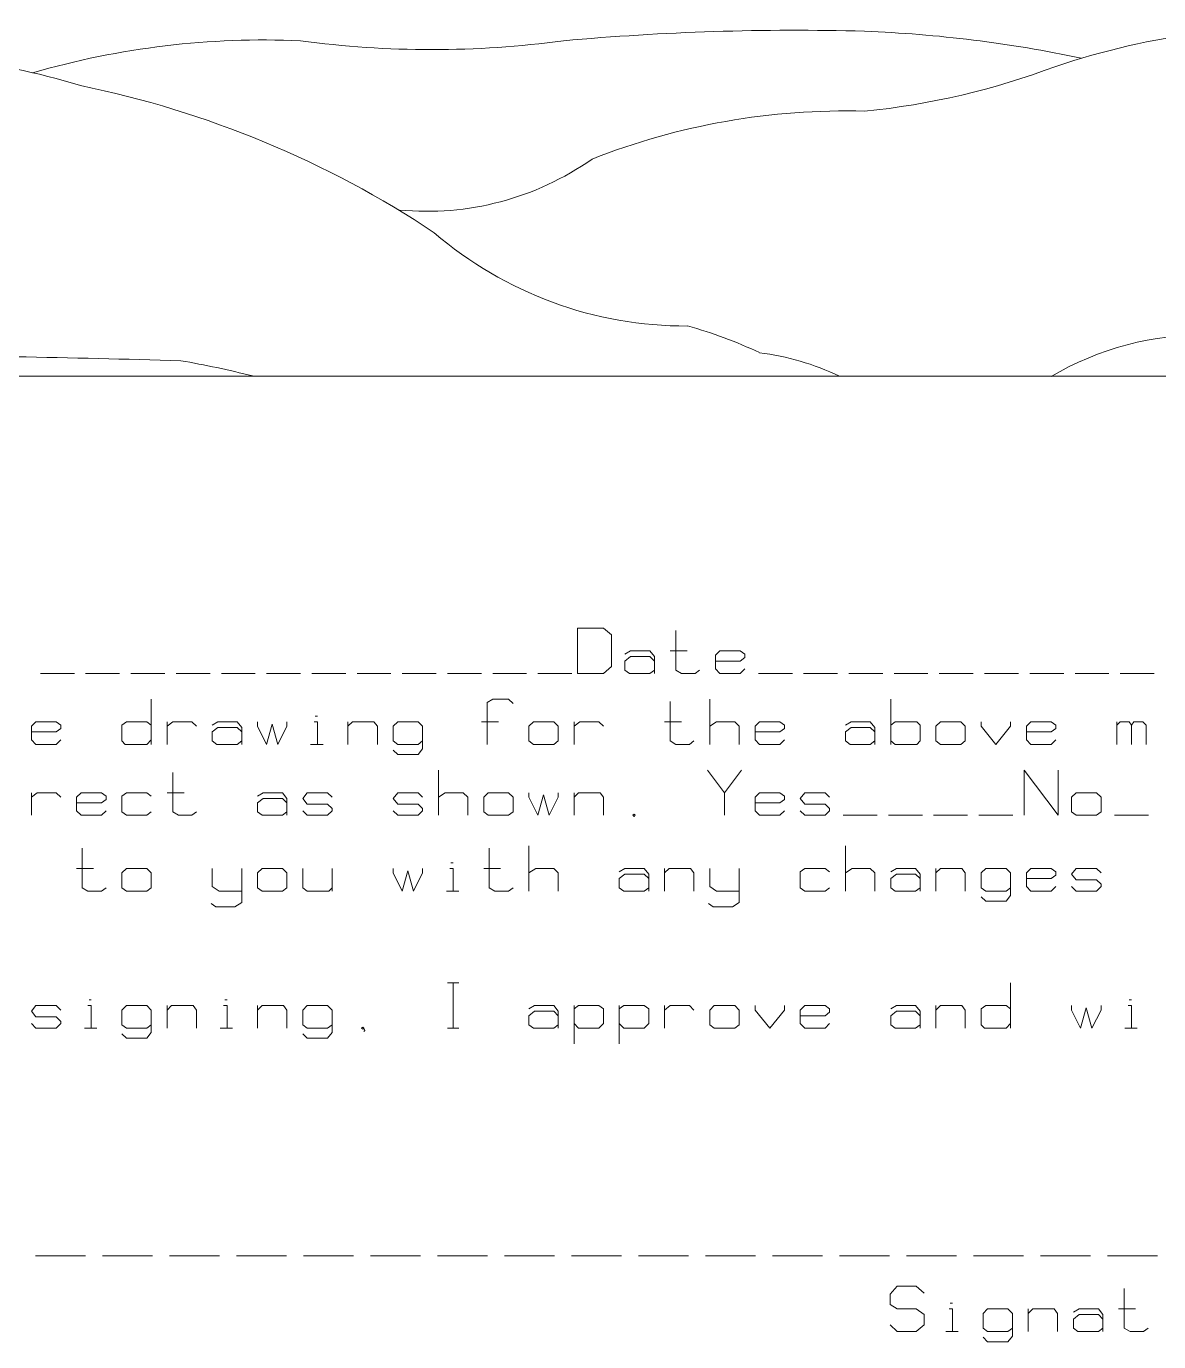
# Model space of a CAD drawing. Header units: inches. Extents: x -113 to 33, y -21 to 28.
# Drawn here: x -13.51 to 4.33, y -21.15 to -0.42 of the extents above; entities that cross this region are included whole.
import ezdxf

# ---------------------------------------------------------------- set-up
doc = ezdxf.new("R2010")
doc.units = ezdxf.units.IN
doc.header["$MEASUREMENT"] = 0
doc.layers.add('1', color=7, linetype='Continuous')

msp = doc.modelspace()

# ---------------------------------------------------------------- linework, layer by layer
at = {"color": 7, "linetype": 'Continuous', "lineweight": 5}
for p, q in [((-4.826, -10.619), (-4.826, -9.906)), ((-4.826, -9.906), (-4.416, -9.906)), ((-4.416, -9.906), (-4.291, -10.013)), ((-3.276, -9.941), (-3.276, -10.565)), ((-4.291, -10.013), (-4.291, -10.512)), ((-4.078, -10.316), (-3.989, -10.262)), ((-3.989, -10.351), (-4.078, -10.423)), ((-3.989, -10.262), (-3.686, -10.262)), ((-3.686, -10.351), (-3.989, -10.351)), ((-3.686, -10.262), (-3.614, -10.351)), ((-3.614, -10.423), (-3.686, -10.351)), ((-3.614, -10.351), (-3.614, -10.619)), ((-3.365, -10.262), (-3.098, -10.262)), ((-2.581, -10.262), (-2.652, -10.333)), ((-2.652, -10.333), (-2.652, -10.547)), ((-2.26, -10.262), (-2.581, -10.262)), ((-2.189, -10.316), (-2.26, -10.262)), ((-2.189, -10.369), (-2.189, -10.316)), ((-4.291, -10.512), (-4.416, -10.619)), ((-4.078, -10.423), (-4.078, -10.565)), ((-4.078, -10.565), (-4.006, -10.619)), ((-3.686, -10.619), (-3.614, -10.565)), ((-3.276, -10.565), (-3.187, -10.619)), ((-2.973, -10.619), (-2.902, -10.565)), ((-2.26, -10.423), (-2.652, -10.423)), ((-2.652, -10.547), (-2.581, -10.619)), ((-2.189, -10.369), (-2.26, -10.423)), ((-2.26, -10.619), (-2.189, -10.547)), ((-13.291, -10.619), (-12.756, -10.619)), ((-12.578, -10.619), (-12.043, -10.619)), ((-11.865, -10.619), (-11.33, -10.619)), ((-11.152, -10.619), (-10.618, -10.619)), ((-10.439, -10.619), (-9.905, -10.619)), ((-9.727, -10.619), (-9.192, -10.619)), ((-9.014, -10.619), (-8.479, -10.619)), ((-8.301, -10.619), (-7.766, -10.619)), ((-7.588, -10.619), (-7.054, -10.619)), ((-6.875, -10.619), (-6.341, -10.619)), ((-6.163, -10.619), (-5.628, -10.619)), ((-5.45, -10.619), (-4.915, -10.619)), ((-4.416, -10.619), (-4.826, -10.619)), ((-4.006, -10.619), (-3.686, -10.619)), ((-3.187, -10.619), (-2.973, -10.619)), ((-2.581, -10.619), (-2.26, -10.619)), ((-1.975, -10.619), (-1.44, -10.619)), ((-1.262, -10.619), (-0.727, -10.619)), ((-0.549, -10.619), (-0.015, -10.619)), ((0.164, -10.619), (0.698, -10.619)), ((0.876, -10.619), (1.411, -10.619)), ((1.589, -10.619), (2.124, -10.619)), ((2.302, -10.619), (2.837, -10.619)), ((3.015, -10.619), (3.549, -10.619)), ((3.728, -10.619), (4.262, -10.619)), ((-11.544, -11.024), (-11.544, -11.737)), ((-6.163, -11.024), (-6.252, -11.077)), ((-6.252, -11.077), (-6.252, -11.737)), ((-5.913, -11.024), (-6.163, -11.024)), ((-5.842, -11.095), (-5.913, -11.024)), ((-3.365, -11.06), (-3.365, -11.683)), ((-2.741, -11.737), (-2.741, -11.024)), ((0.11, -11.024), (0.11, -11.737)), ((-13.362, -11.38), (-13.433, -11.452)), ((-13.041, -11.38), (-13.362, -11.38)), ((-12.97, -11.434), (-13.041, -11.38)), ((-12.008, -11.434), (-11.936, -11.38)), ((-11.936, -11.38), (-11.616, -11.38)), ((-11.616, -11.38), (-11.544, -11.434)), ((-11.295, -11.737), (-11.295, -11.38)), ((-11.295, -11.452), (-11.206, -11.38)), ((-11.206, -11.38), (-10.903, -11.38)), ((-10.903, -11.38), (-10.831, -11.452)), ((-10.582, -11.434), (-10.493, -11.38)), ((-10.493, -11.38), (-10.19, -11.38)), ((-10.19, -11.38), (-10.119, -11.47)), ((-9.869, -11.38), (-9.869, -11.452)), ((-9.406, -11.452), (-9.406, -11.38)), ((-8.978, -11.38), (-8.925, -11.38)), ((-8.96, -11.291), (-8.925, -11.291)), ((-8.925, -11.38), (-8.925, -11.737)), ((-8.444, -11.38), (-8.444, -11.737)), ((-8.444, -11.452), (-8.372, -11.38)), ((-8.372, -11.38), (-8.034, -11.38)), ((-8.034, -11.38), (-7.98, -11.452)), ((-7.659, -11.38), (-7.731, -11.452)), ((-7.339, -11.38), (-7.659, -11.38)), ((-7.267, -11.452), (-7.339, -11.38)), ((-6.341, -11.38), (-6.073, -11.38)), ((-5.521, -11.38), (-5.592, -11.452)), ((-5.2, -11.38), (-5.521, -11.38)), ((-5.129, -11.452), (-5.2, -11.38)), ((-4.88, -11.737), (-4.88, -11.38)), ((-4.88, -11.452), (-4.79, -11.38)), ((-4.79, -11.38), (-4.488, -11.38)), ((-4.488, -11.38), (-4.416, -11.452)), ((-3.454, -11.38), (-3.187, -11.38)), ((-2.741, -11.452), (-2.634, -11.38)), ((-2.634, -11.38), (-2.349, -11.38)), ((-2.349, -11.38), (-2.278, -11.452)), ((-1.957, -11.38), (-2.028, -11.452)), ((-1.636, -11.38), (-1.957, -11.38)), ((-1.565, -11.434), (-1.636, -11.38)), ((-0.603, -11.434), (-0.514, -11.38)), ((-0.514, -11.38), (-0.211, -11.38)), ((-0.211, -11.38), (-0.139, -11.47)), ((0.181, -11.38), (0.11, -11.434)), ((0.52, -11.38), (0.181, -11.38)), ((0.573, -11.434), (0.52, -11.38)), ((0.894, -11.38), (0.823, -11.452)), ((1.215, -11.38), (0.894, -11.38)), ((1.286, -11.452), (1.215, -11.38)), ((1.536, -11.38), (1.536, -11.452)), ((1.999, -11.452), (1.999, -11.38)), ((2.32, -11.38), (2.248, -11.452)), ((2.64, -11.38), (2.32, -11.38)), ((2.712, -11.434), (2.64, -11.38)), ((3.674, -11.38), (3.674, -11.737)), ((3.674, -11.434), (3.728, -11.38)), ((3.728, -11.38), (3.87, -11.38)), ((3.87, -11.38), (3.906, -11.434)), ((3.906, -11.434), (3.941, -11.38)), ((3.941, -11.38), (4.084, -11.38)), ((4.084, -11.38), (4.137, -11.434)), ((-13.433, -11.452), (-13.433, -11.666)), ((-13.041, -11.541), (-13.433, -11.541)), ((-12.97, -11.487), (-13.041, -11.541)), ((-12.97, -11.487), (-12.97, -11.434)), ((-12.008, -11.452), (-12.008, -11.434)), ((-12.008, -11.683), (-12.008, -11.452)), ((-10.493, -11.47), (-10.582, -11.541)), ((-10.582, -11.541), (-10.582, -11.683)), ((-10.19, -11.47), (-10.493, -11.47)), ((-10.119, -11.541), (-10.19, -11.47)), ((-10.119, -11.47), (-10.119, -11.737)), ((-9.869, -11.452), (-9.727, -11.737)), ((-9.727, -11.737), (-9.637, -11.416)), ((-9.637, -11.416), (-9.548, -11.737)), ((-9.548, -11.737), (-9.406, -11.452)), ((-7.98, -11.452), (-7.98, -11.737)), ((-7.731, -11.452), (-7.731, -11.683)), ((-7.267, -11.452), (-7.267, -11.755)), ((-5.592, -11.452), (-5.592, -11.683)), ((-5.129, -11.683), (-5.129, -11.452)), ((-2.278, -11.452), (-2.278, -11.737)), ((-2.028, -11.452), (-2.028, -11.666)), ((-1.636, -11.541), (-2.028, -11.541)), ((-1.565, -11.487), (-1.636, -11.541)), ((-1.565, -11.487), (-1.565, -11.434)), ((-0.514, -11.47), (-0.603, -11.541)), ((-0.603, -11.541), (-0.603, -11.683)), ((-0.211, -11.47), (-0.514, -11.47)), ((-0.139, -11.541), (-0.211, -11.47)), ((-0.139, -11.47), (-0.139, -11.737)), ((0.573, -11.683), (0.573, -11.434)), ((0.823, -11.452), (0.823, -11.683)), ((1.286, -11.683), (1.286, -11.452)), ((1.536, -11.452), (1.767, -11.737)), ((1.767, -11.737), (1.999, -11.452)), ((2.248, -11.452), (2.248, -11.666)), ((2.64, -11.541), (2.248, -11.541)), ((2.712, -11.487), (2.64, -11.541)), ((2.712, -11.487), (2.712, -11.434)), ((3.906, -11.434), (3.906, -11.737)), ((4.137, -11.434), (4.137, -11.737)), ((-13.433, -11.666), (-13.362, -11.737)), ((-13.362, -11.737), (-13.041, -11.737)), ((-13.041, -11.737), (-12.97, -11.666)), ((-11.954, -11.737), (-12.008, -11.683)), ((-11.616, -11.737), (-11.954, -11.737)), ((-11.544, -11.666), (-11.616, -11.737)), ((-10.582, -11.683), (-10.511, -11.737)), ((-10.511, -11.737), (-10.19, -11.737)), ((-10.19, -11.737), (-10.119, -11.683)), ((-9.032, -11.737), (-8.836, -11.737)), ((-7.731, -11.683), (-7.659, -11.737)), ((-7.659, -11.737), (-7.339, -11.737)), ((-7.339, -11.737), (-7.267, -11.683)), ((-7.267, -11.808), (-7.339, -11.897)), ((-7.267, -11.755), (-7.267, -11.808)), ((-5.592, -11.683), (-5.521, -11.737)), ((-5.521, -11.737), (-5.2, -11.737)), ((-5.2, -11.737), (-5.129, -11.683)), ((-3.365, -11.683), (-3.276, -11.737)), ((-3.276, -11.737), (-3.062, -11.737)), ((-3.062, -11.737), (-2.991, -11.683)), ((-2.028, -11.666), (-1.957, -11.737)), ((-1.957, -11.737), (-1.636, -11.737)), ((-1.636, -11.737), (-1.565, -11.666)), ((-0.603, -11.683), (-0.531, -11.737)), ((-0.531, -11.737), (-0.211, -11.737)), ((-0.211, -11.737), (-0.139, -11.683)), ((0.11, -11.683), (0.181, -11.737)), ((0.181, -11.737), (0.52, -11.737)), ((0.52, -11.737), (0.573, -11.683)), ((0.823, -11.683), (0.894, -11.737)), ((0.894, -11.737), (1.215, -11.737)), ((1.215, -11.737), (1.286, -11.683)), ((2.248, -11.666), (2.32, -11.737)), ((2.32, -11.737), (2.64, -11.737)), ((2.64, -11.737), (2.712, -11.666)), ((-7.659, -11.897), (-7.731, -11.826)), ((-7.339, -11.897), (-7.659, -11.897)), ((-11.206, -12.178), (-11.206, -12.802)), ((-7.018, -12.855), (-7.018, -12.142)), ((-2.777, -12.142), (-2.509, -12.499)), ((-2.509, -12.499), (-2.242, -12.142)), ((2.213, -12.855), (2.213, -12.142)), ((2.213, -12.142), (2.747, -12.855)), ((2.747, -12.855), (2.747, -12.142)), ((-13.433, -12.855), (-13.433, -12.499)), ((-13.433, -12.57), (-13.344, -12.499)), ((-13.344, -12.499), (-13.041, -12.499)), ((-13.041, -12.499), (-12.97, -12.57)), ((-12.649, -12.499), (-12.72, -12.57)), ((-12.72, -12.57), (-12.72, -12.784)), ((-12.328, -12.499), (-12.649, -12.499)), ((-12.257, -12.552), (-12.328, -12.499)), ((-12.257, -12.606), (-12.328, -12.659)), ((-12.257, -12.606), (-12.257, -12.552)), ((-11.936, -12.499), (-12.008, -12.552)), ((-12.008, -12.552), (-12.008, -12.802)), ((-11.616, -12.499), (-11.936, -12.499)), ((-11.544, -12.552), (-11.616, -12.499)), ((-11.295, -12.499), (-11.027, -12.499)), ((-9.869, -12.552), (-9.78, -12.499)), ((-9.78, -12.588), (-9.869, -12.659)), ((-9.78, -12.499), (-9.477, -12.499)), ((-9.477, -12.588), (-9.78, -12.588)), ((-9.477, -12.499), (-9.406, -12.588)), ((-9.406, -12.659), (-9.477, -12.588)), ((-9.406, -12.588), (-9.406, -12.855)), ((-9.085, -12.499), (-9.156, -12.588)), ((-9.156, -12.588), (-9.085, -12.677)), ((-8.764, -12.499), (-9.085, -12.499)), ((-8.693, -12.57), (-8.764, -12.499)), ((-7.659, -12.499), (-7.731, -12.588)), ((-7.731, -12.588), (-7.659, -12.677)), ((-7.339, -12.499), (-7.659, -12.499)), ((-7.267, -12.57), (-7.339, -12.499)), ((-7.018, -12.57), (-6.911, -12.499)), ((-6.911, -12.499), (-6.626, -12.499)), ((-6.626, -12.499), (-6.555, -12.57)), ((-6.555, -12.57), (-6.555, -12.855)), ((-6.234, -12.499), (-6.305, -12.57)), ((-6.305, -12.57), (-6.305, -12.802)), ((-5.913, -12.499), (-6.234, -12.499)), ((-5.842, -12.57), (-5.913, -12.499)), ((-5.842, -12.802), (-5.842, -12.57)), ((-5.592, -12.499), (-5.592, -12.57)), ((-5.592, -12.57), (-5.45, -12.855)), ((-5.45, -12.855), (-5.361, -12.534)), ((-5.361, -12.534), (-5.272, -12.855)), ((-5.272, -12.855), (-5.129, -12.57)), ((-5.129, -12.57), (-5.129, -12.499)), ((-4.88, -12.499), (-4.88, -12.855)), ((-4.88, -12.57), (-4.808, -12.499)), ((-4.808, -12.499), (-4.47, -12.499)), ((-4.47, -12.499), (-4.416, -12.57)), ((-4.416, -12.57), (-4.416, -12.855)), ((-2.509, -12.499), (-2.509, -12.855)), ((-1.957, -12.499), (-2.028, -12.57)), ((-2.028, -12.57), (-2.028, -12.784)), ((-1.636, -12.499), (-1.957, -12.499)), ((-1.565, -12.552), (-1.636, -12.499)), ((-1.565, -12.606), (-1.636, -12.659)), ((-1.565, -12.606), (-1.565, -12.552)), ((-1.244, -12.499), (-1.316, -12.588)), ((-1.316, -12.588), (-1.244, -12.677)), ((-0.924, -12.499), (-1.244, -12.499)), ((-0.852, -12.57), (-0.924, -12.499)), ((3.033, -12.499), (2.961, -12.57)), ((2.961, -12.57), (2.961, -12.802)), ((3.353, -12.499), (3.033, -12.499)), ((3.425, -12.57), (3.353, -12.499)), ((3.425, -12.802), (3.425, -12.57)), ((-12.328, -12.659), (-12.72, -12.659)), ((-12.72, -12.784), (-12.649, -12.855)), ((-12.328, -12.855), (-12.257, -12.784)), ((-12.008, -12.802), (-11.936, -12.855)), ((-11.616, -12.855), (-11.544, -12.802)), ((-11.206, -12.802), (-11.117, -12.855)), ((-10.903, -12.855), (-10.831, -12.802)), ((-9.869, -12.659), (-9.869, -12.802)), ((-9.869, -12.802), (-9.798, -12.855)), ((-9.477, -12.855), (-9.406, -12.802)), ((-9.085, -12.855), (-9.156, -12.784)), ((-9.085, -12.677), (-8.782, -12.677)), ((-8.782, -12.677), (-8.764, -12.677)), ((-8.764, -12.677), (-8.693, -12.748)), ((-8.693, -12.784), (-8.764, -12.855)), ((-8.693, -12.748), (-8.693, -12.784)), ((-7.659, -12.855), (-7.731, -12.784)), ((-7.659, -12.677), (-7.357, -12.677)), ((-7.357, -12.677), (-7.339, -12.677)), ((-7.339, -12.677), (-7.267, -12.748)), ((-7.267, -12.784), (-7.339, -12.855)), ((-7.267, -12.748), (-7.267, -12.784)), ((-6.305, -12.802), (-6.234, -12.855)), ((-5.913, -12.855), (-5.842, -12.802)), ((-3.935, -12.837), (-3.953, -12.855)), ((-3.917, -12.855), (-3.935, -12.837)), ((-1.636, -12.659), (-2.028, -12.659)), ((-2.028, -12.784), (-1.957, -12.855)), ((-1.636, -12.855), (-1.565, -12.784)), ((-1.244, -12.855), (-1.316, -12.784)), ((-1.244, -12.677), (-0.941, -12.677)), ((-0.941, -12.677), (-0.924, -12.677)), ((-0.924, -12.677), (-0.852, -12.748)), ((-0.852, -12.784), (-0.924, -12.855)), ((-0.852, -12.748), (-0.852, -12.784)), ((2.961, -12.802), (3.033, -12.855)), ((3.353, -12.855), (3.425, -12.802)), ((-12.649, -12.855), (-12.328, -12.855)), ((-11.936, -12.855), (-11.616, -12.855)), ((-11.117, -12.855), (-10.903, -12.855)), ((-9.798, -12.855), (-9.477, -12.855)), ((-8.764, -12.855), (-9.085, -12.855)), ((-7.339, -12.855), (-7.659, -12.855)), ((-6.234, -12.855), (-5.913, -12.855)), ((-3.953, -12.855), (-3.935, -12.873)), ((-3.935, -12.873), (-3.917, -12.855)), ((-1.957, -12.855), (-1.636, -12.855)), ((-0.924, -12.855), (-1.244, -12.855)), ((-0.638, -12.855), (-0.104, -12.855)), ((0.074, -12.855), (0.609, -12.855)), ((0.787, -12.855), (1.322, -12.855)), ((1.5, -12.855), (2.035, -12.855)), ((3.033, -12.855), (3.353, -12.855)), ((3.638, -12.855), (4.173, -12.855)), ((-12.631, -13.372), (-12.631, -13.996)), ((-6.216, -13.372), (-6.216, -13.996)), ((-5.592, -14.049), (-5.592, -13.336)), ((-0.603, -14.049), (-0.603, -13.336)), ((-6.822, -13.604), (-6.786, -13.604)), ((-12.72, -13.693), (-12.453, -13.693)), ((-11.936, -13.693), (-12.008, -13.764)), ((-12.008, -13.764), (-12.008, -13.996)), ((-11.616, -13.693), (-11.936, -13.693)), ((-11.544, -13.764), (-11.616, -13.693)), ((-11.544, -13.996), (-11.544, -13.764)), ((-10.582, -13.693), (-10.582, -13.978)), ((-10.119, -13.693), (-10.119, -14.049)), ((-9.798, -13.693), (-9.869, -13.764)), ((-9.869, -13.764), (-9.869, -13.996)), ((-9.477, -13.693), (-9.798, -13.693)), ((-9.406, -13.764), (-9.477, -13.693)), ((-9.406, -13.996), (-9.406, -13.764)), ((-9.156, -13.693), (-9.156, -13.996)), ((-8.693, -13.996), (-8.693, -13.693)), ((-7.731, -13.693), (-7.731, -13.764)), ((-7.731, -13.764), (-7.588, -14.049)), ((-7.588, -14.049), (-7.499, -13.728)), ((-7.499, -13.728), (-7.41, -14.049)), ((-7.41, -14.049), (-7.267, -13.764)), ((-7.267, -13.764), (-7.267, -13.693)), ((-6.84, -13.693), (-6.786, -13.693)), ((-6.786, -13.693), (-6.786, -14.049)), ((-6.305, -13.693), (-6.038, -13.693)), ((-5.592, -13.764), (-5.485, -13.693)), ((-5.485, -13.693), (-5.2, -13.693)), ((-5.2, -13.693), (-5.129, -13.764)), ((-5.129, -13.764), (-5.129, -14.049)), ((-4.167, -13.746), (-4.078, -13.693)), ((-4.078, -13.782), (-4.167, -13.853)), ((-4.167, -13.853), (-4.167, -13.996)), ((-4.078, -13.693), (-3.775, -13.693)), ((-3.775, -13.782), (-4.078, -13.782)), ((-3.775, -13.693), (-3.703, -13.782)), ((-3.703, -13.853), (-3.775, -13.782)), ((-3.703, -13.782), (-3.703, -14.049)), ((-3.454, -13.693), (-3.454, -14.049)), ((-3.454, -13.764), (-3.383, -13.693)), ((-3.383, -13.693), (-3.044, -13.693)), ((-3.044, -13.693), (-2.991, -13.764)), ((-2.991, -13.764), (-2.991, -14.049)), ((-2.741, -13.693), (-2.741, -13.978)), ((-2.278, -13.693), (-2.278, -14.049)), ((-1.244, -13.693), (-1.316, -13.746)), ((-1.316, -13.746), (-1.316, -13.996)), ((-0.924, -13.693), (-1.244, -13.693)), ((-0.852, -13.746), (-0.924, -13.693)), ((-0.603, -13.764), (-0.496, -13.693)), ((-0.496, -13.693), (-0.211, -13.693)), ((-0.211, -13.693), (-0.139, -13.764)), ((-0.139, -13.764), (-0.139, -14.049)), ((0.11, -13.746), (0.199, -13.693)), ((0.199, -13.782), (0.11, -13.853)), ((0.11, -13.853), (0.11, -13.996)), ((0.199, -13.693), (0.502, -13.693)), ((0.502, -13.782), (0.199, -13.782)), ((0.502, -13.693), (0.573, -13.782)), ((0.573, -13.853), (0.502, -13.782)), ((0.573, -13.782), (0.573, -14.049)), ((0.823, -13.693), (0.823, -14.049)), ((0.823, -13.764), (0.894, -13.693)), ((0.894, -13.693), (1.233, -13.693)), ((1.233, -13.693), (1.286, -13.764)), ((1.286, -13.764), (1.286, -14.049)), ((1.607, -13.693), (1.536, -13.764)), ((1.536, -13.764), (1.536, -13.996)), ((1.928, -13.693), (1.607, -13.693)), ((1.999, -13.764), (1.928, -13.693)), ((1.999, -13.764), (1.999, -14.067)), ((2.32, -13.693), (2.248, -13.764)), ((2.248, -13.764), (2.248, -13.978)), ((2.64, -13.853), (2.248, -13.853)), ((2.64, -13.693), (2.32, -13.693)), ((2.712, -13.746), (2.64, -13.693)), ((2.712, -13.8), (2.64, -13.853)), ((2.712, -13.8), (2.712, -13.746)), ((3.033, -13.693), (2.961, -13.782)), ((2.961, -13.782), (3.033, -13.871)), ((3.353, -13.693), (3.033, -13.693)), ((3.033, -13.871), (3.335, -13.871)), ((3.335, -13.871), (3.353, -13.871)), ((3.425, -13.764), (3.353, -13.693)), ((3.353, -13.871), (3.425, -13.942)), ((-12.631, -13.996), (-12.542, -14.049)), ((-12.542, -14.049), (-12.328, -14.049)), ((-12.328, -14.049), (-12.257, -13.996)), ((-12.008, -13.996), (-11.936, -14.049)), ((-11.936, -14.049), (-11.616, -14.049)), ((-11.616, -14.049), (-11.544, -13.996)), ((-10.582, -13.978), (-10.475, -14.049)), ((-10.475, -14.049), (-10.119, -14.049)), ((-10.119, -14.049), (-10.119, -14.156)), ((-9.869, -13.996), (-9.798, -14.049)), ((-9.798, -14.049), (-9.477, -14.049)), ((-9.477, -14.049), (-9.406, -13.996)), ((-9.156, -13.996), (-9.085, -14.049)), ((-9.085, -14.049), (-8.746, -14.049)), ((-8.746, -14.049), (-8.693, -13.996)), ((-8.693, -13.996), (-8.693, -14.049)), ((-6.893, -14.049), (-6.697, -14.049)), ((-6.216, -13.996), (-6.127, -14.049)), ((-6.127, -14.049), (-5.913, -14.049)), ((-5.913, -14.049), (-5.842, -13.996)), ((-4.167, -13.996), (-4.095, -14.049)), ((-4.095, -14.049), (-3.775, -14.049)), ((-3.775, -14.049), (-3.703, -13.996)), ((-2.741, -13.978), (-2.634, -14.049)), ((-2.634, -14.049), (-2.278, -14.049)), ((-2.278, -14.049), (-2.278, -14.156)), ((-1.316, -13.996), (-1.244, -14.049)), ((-1.244, -14.049), (-0.924, -14.049)), ((-0.924, -14.049), (-0.852, -13.996)), ((0.11, -13.996), (0.181, -14.049)), ((0.181, -14.049), (0.502, -14.049)), ((0.502, -14.049), (0.573, -13.996)), ((1.536, -13.996), (1.607, -14.049)), ((1.607, -14.049), (1.928, -14.049)), ((1.928, -14.049), (1.999, -13.996)), ((1.999, -14.067), (1.999, -14.12)), ((2.248, -13.978), (2.32, -14.049)), ((2.32, -14.049), (2.64, -14.049)), ((2.64, -14.049), (2.712, -13.978)), ((3.033, -14.049), (2.961, -13.978)), ((3.353, -14.049), (3.033, -14.049)), ((3.425, -13.978), (3.353, -14.049)), ((3.425, -13.942), (3.425, -13.978)), ((-10.528, -14.299), (-10.6, -14.245)), ((-10.226, -14.299), (-10.528, -14.299)), ((-10.119, -14.227), (-10.226, -14.299)), ((-10.119, -14.156), (-10.119, -14.227)), ((-2.688, -14.299), (-2.759, -14.245)), ((-2.385, -14.299), (-2.688, -14.299)), ((-2.278, -14.227), (-2.385, -14.299)), ((-2.278, -14.156), (-2.278, -14.227)), ((1.607, -14.209), (1.536, -14.138)), ((1.928, -14.209), (1.607, -14.209)), ((1.999, -14.12), (1.928, -14.209)), ((-6.875, -15.497), (-6.697, -15.497)), ((-6.786, -16.21), (-6.786, -15.497)), ((1.999, -15.497), (1.999, -16.21)), ((-13.362, -15.853), (-13.433, -15.943)), ((-13.433, -15.943), (-13.362, -16.032)), ((-13.041, -15.853), (-13.362, -15.853)), ((-12.97, -15.925), (-13.041, -15.853)), ((-12.542, -15.853), (-12.489, -15.853)), ((-12.524, -15.764), (-12.489, -15.764)), ((-12.489, -15.853), (-12.489, -16.21)), ((-11.936, -15.853), (-12.008, -15.925)), ((-12.008, -15.925), (-12.008, -16.156)), ((-11.616, -15.853), (-11.936, -15.853)), ((-11.544, -15.925), (-11.616, -15.853)), ((-11.544, -15.925), (-11.544, -16.228)), ((-11.295, -15.853), (-11.295, -16.21)), ((-11.295, -15.925), (-11.223, -15.853)), ((-11.223, -15.853), (-10.885, -15.853)), ((-10.885, -15.853), (-10.831, -15.925)), ((-10.831, -15.925), (-10.831, -16.21)), ((-10.404, -15.853), (-10.35, -15.853)), ((-10.386, -15.764), (-10.35, -15.764)), ((-10.35, -15.853), (-10.35, -16.21)), ((-9.869, -15.853), (-9.869, -16.21)), ((-9.869, -15.925), (-9.798, -15.853)), ((-9.798, -15.853), (-9.459, -15.853)), ((-9.459, -15.853), (-9.406, -15.925)), ((-9.406, -15.925), (-9.406, -16.21)), ((-9.085, -15.853), (-9.156, -15.925)), ((-9.156, -15.925), (-9.156, -16.156)), ((-8.764, -15.853), (-9.085, -15.853)), ((-8.693, -15.925), (-8.764, -15.853)), ((-8.693, -15.925), (-8.693, -16.228)), ((-5.592, -15.907), (-5.503, -15.853)), ((-5.503, -15.943), (-5.592, -16.014)), ((-5.503, -15.853), (-5.2, -15.853)), ((-5.2, -15.943), (-5.503, -15.943)), ((-5.2, -15.853), (-5.129, -15.943)), ((-5.129, -16.014), (-5.2, -15.943)), ((-5.129, -15.943), (-5.129, -16.21)), ((-4.88, -15.907), (-4.808, -15.853)), ((-4.88, -16.459), (-4.88, -15.853)), ((-4.808, -15.853), (-4.488, -15.853)), ((-4.488, -15.853), (-4.416, -15.907)), ((-4.416, -15.907), (-4.416, -16.139)), ((-4.167, -15.907), (-4.095, -15.853)), ((-4.167, -16.459), (-4.167, -15.853)), ((-4.095, -15.853), (-3.775, -15.853)), ((-3.775, -15.853), (-3.703, -15.907)), ((-3.703, -15.907), (-3.703, -16.139)), ((-3.454, -16.21), (-3.454, -15.853)), ((-3.454, -15.925), (-3.365, -15.853)), ((-3.365, -15.853), (-3.062, -15.853)), ((-3.062, -15.853), (-2.991, -15.925)), ((-2.67, -15.853), (-2.741, -15.925)), ((-2.741, -15.925), (-2.741, -16.156)), ((-2.349, -15.853), (-2.67, -15.853)), ((-2.278, -15.925), (-2.349, -15.853)), ((-2.278, -16.156), (-2.278, -15.925)), ((-2.028, -15.853), (-2.028, -15.925)), ((-2.028, -15.925), (-1.797, -16.21)), ((-1.797, -16.21), (-1.565, -15.925)), ((-1.565, -15.925), (-1.565, -15.853)), ((-1.244, -15.853), (-1.316, -15.925)), ((-1.316, -15.925), (-1.316, -16.139)), ((-0.924, -15.853), (-1.244, -15.853)), ((-0.852, -15.907), (-0.924, -15.853)), ((-0.852, -15.96), (-0.924, -16.014)), ((-0.852, -15.96), (-0.852, -15.907)), ((0.11, -15.907), (0.199, -15.853)), ((0.199, -15.943), (0.11, -16.014)), ((0.199, -15.853), (0.502, -15.853)), ((0.502, -15.943), (0.199, -15.943)), ((0.502, -15.853), (0.573, -15.943)), ((0.573, -16.014), (0.502, -15.943)), ((0.573, -15.943), (0.573, -16.21)), ((0.823, -15.853), (0.823, -16.21)), ((0.823, -15.925), (0.894, -15.853)), ((0.894, -15.853), (1.233, -15.853)), ((1.233, -15.853), (1.286, -15.925)), ((1.286, -15.925), (1.286, -16.21)), ((1.536, -15.907), (1.607, -15.853)), ((1.536, -15.925), (1.536, -15.907)), ((1.536, -16.156), (1.536, -15.925)), ((1.607, -15.853), (1.928, -15.853)), ((1.928, -15.853), (1.999, -15.907)), ((2.961, -15.853), (2.961, -15.925)), ((2.961, -15.925), (3.104, -16.21)), ((3.104, -16.21), (3.193, -15.889)), ((3.193, -15.889), (3.282, -16.21)), ((3.282, -16.21), (3.425, -15.925)), ((3.425, -15.925), (3.425, -15.853)), ((3.852, -15.853), (3.906, -15.853)), ((3.87, -15.764), (3.906, -15.764)), ((3.906, -15.853), (3.906, -16.21)), ((-13.362, -16.21), (-13.433, -16.139)), ((-13.362, -16.032), (-13.059, -16.032)), ((-13.059, -16.032), (-13.041, -16.032)), ((-13.041, -16.032), (-12.97, -16.103)), ((-12.97, -16.139), (-13.041, -16.21)), ((-12.97, -16.103), (-12.97, -16.139)), ((-12.008, -16.156), (-11.936, -16.21)), ((-11.616, -16.21), (-11.544, -16.156)), ((-9.156, -16.156), (-9.085, -16.21)), ((-8.764, -16.21), (-8.693, -16.156)), ((-5.592, -16.014), (-5.592, -16.156)), ((-5.592, -16.156), (-5.521, -16.21)), ((-5.2, -16.21), (-5.129, -16.156)), ((-4.808, -16.21), (-4.88, -16.139)), ((-4.416, -16.139), (-4.488, -16.21)), ((-4.095, -16.21), (-4.167, -16.139)), ((-3.703, -16.139), (-3.775, -16.21)), ((-2.741, -16.156), (-2.67, -16.21)), ((-2.349, -16.21), (-2.278, -16.156)), ((-0.924, -16.014), (-1.316, -16.014)), ((-1.316, -16.139), (-1.244, -16.21)), ((-0.924, -16.21), (-0.852, -16.139)), ((0.11, -16.014), (0.11, -16.156)), ((0.11, -16.156), (0.181, -16.21)), ((0.502, -16.21), (0.573, -16.156)), ((1.589, -16.21), (1.536, -16.156)), ((1.999, -16.139), (1.928, -16.21)), ((-13.041, -16.21), (-13.362, -16.21)), ((-12.596, -16.21), (-12.4, -16.21)), ((-11.936, -16.37), (-12.008, -16.299)), ((-11.936, -16.21), (-11.616, -16.21)), ((-11.616, -16.37), (-11.936, -16.37)), ((-11.544, -16.281), (-11.616, -16.37)), ((-11.544, -16.228), (-11.544, -16.281)), ((-10.457, -16.21), (-10.261, -16.21)), ((-9.085, -16.37), (-9.156, -16.299)), ((-9.085, -16.21), (-8.764, -16.21)), ((-8.764, -16.37), (-9.085, -16.37)), ((-8.693, -16.281), (-8.764, -16.37)), ((-8.693, -16.228), (-8.693, -16.281)), ((-8.212, -16.192), (-8.23, -16.21)), ((-8.23, -16.21), (-8.212, -16.228)), ((-8.194, -16.21), (-8.212, -16.192)), ((-8.212, -16.228), (-8.194, -16.21)), ((-8.194, -16.21), (-8.176, -16.245)), ((-8.176, -16.245), (-8.194, -16.263)), ((-6.875, -16.21), (-6.697, -16.21)), ((-5.521, -16.21), (-5.2, -16.21)), ((-4.488, -16.21), (-4.808, -16.21)), ((-3.775, -16.21), (-4.095, -16.21)), ((-2.67, -16.21), (-2.349, -16.21)), ((-1.244, -16.21), (-0.924, -16.21)), ((0.181, -16.21), (0.502, -16.21)), ((1.928, -16.21), (1.589, -16.21)), ((3.799, -16.21), (3.995, -16.21)), ((-13.371, -19.798), (-12.579, -19.798)), ((-12.315, -19.798), (-11.523, -19.798)), ((-11.259, -19.798), (-10.467, -19.798)), ((-10.203, -19.798), (-9.411, -19.798)), ((-9.147, -19.798), (-8.355, -19.798)), ((-8.091, -19.798), (-7.299, -19.798)), ((-7.035, -19.798), (-6.243, -19.798)), ((-5.979, -19.798), (-5.187, -19.798)), ((-4.923, -19.798), (-4.131, -19.798)), ((-3.867, -19.798), (-3.075, -19.798)), ((-2.811, -19.798), (-2.019, -19.798)), ((-1.755, -19.798), (-0.963, -19.798)), ((-0.699, -19.798), (0.093, -19.798)), ((0.357, -19.798), (1.149, -19.798)), ((1.413, -19.798), (2.205, -19.798)), ((2.469, -19.798), (3.261, -19.798)), ((3.525, -19.798), (4.317, -19.798)), ((0.211, -20.279), (0.104, -20.404)), ((0.514, -20.279), (0.211, -20.279)), ((0.638, -20.386), (0.514, -20.279)), ((3.792, -20.315), (3.792, -20.938)), ((0.104, -20.404), (0.104, -20.564)), ((0.104, -20.564), (0.211, -20.635)), ((0.211, -20.635), (0.514, -20.635)), ((0.514, -20.635), (0.638, -20.725)), ((0.638, -20.725), (0.638, -20.885)), ((1.03, -20.635), (1.084, -20.635)), ((1.048, -20.546), (1.084, -20.546)), ((1.084, -20.635), (1.084, -20.992)), ((1.636, -20.635), (1.565, -20.707)), ((1.565, -20.707), (1.565, -20.938)), ((1.957, -20.635), (1.636, -20.635)), ((2.028, -20.707), (1.957, -20.635)), ((2.028, -20.707), (2.028, -21.01)), ((2.278, -20.635), (2.278, -20.992)), ((2.278, -20.707), (2.349, -20.635)), ((2.349, -20.635), (2.688, -20.635)), ((2.688, -20.635), (2.741, -20.707)), ((2.741, -20.707), (2.741, -20.992)), ((2.991, -20.689), (3.08, -20.635)), ((3.08, -20.725), (2.991, -20.796)), ((3.08, -20.635), (3.383, -20.635)), ((3.383, -20.725), (3.08, -20.725)), ((3.383, -20.635), (3.454, -20.725)), ((3.454, -20.796), (3.383, -20.725)), ((3.454, -20.725), (3.454, -20.992)), ((3.703, -20.635), (3.971, -20.635)), ((0.211, -20.992), (0.104, -20.885)), ((0.638, -20.885), (0.514, -20.992)), ((1.565, -20.938), (1.636, -20.992)), ((1.957, -20.992), (2.028, -20.938)), ((2.991, -20.796), (2.991, -20.938)), ((2.991, -20.938), (3.062, -20.992)), ((3.383, -20.992), (3.454, -20.938)), ((3.792, -20.938), (3.882, -20.992)), ((4.095, -20.992), (4.167, -20.938)), ((0.514, -20.992), (0.211, -20.992)), ((0.977, -20.992), (1.173, -20.992)), ((1.636, -21.152), (1.565, -21.081)), ((1.636, -20.992), (1.957, -20.992)), ((2.028, -21.063), (1.957, -21.152)), ((2.028, -21.01), (2.028, -21.063)), ((3.062, -20.992), (3.383, -20.992)), ((3.882, -20.992), (4.095, -20.992)), ((1.957, -21.152), (1.636, -21.152))]:
    msp.add_line(p, q, dxfattribs=at)
for centre, radius, start, end in [((-1.394, -40.782), 40.301, 88.4463, 95.2032), ((-1.089, -20.787), 20.306, 78.0632, 87.7784), ((6.579, -12.563), 12.144, 86.1935, 108.563), ((-9.774, -13.699), 13.065, 87.4523, 106.1735), ((-7.121, 14.678), 15.464, 262.2986, 277.7014), ((-15.561, -10.638), 9.728, 72.6477, 97.7914), ((-1.448, 9.929), 11.741, 275.6033, 290.7549), ((-15.827, -16.832), 15.8, 56.3997, 78.4366), ((-0.603, -12.621), 10.869, 88.4114, 111.5592), ((-7.202, 1.201), 4.536, 264.5769, 305.0509), ((-3.117, 0.942), 6.085, 229.3171, 270.2575), ((-4.916, -11.786), 6.89, 64.5898, 74.6311), ((5.027, -9.961), 4.677, 88.8063, 120.7239), ((-19.377, -299.535), 293.963, 88.38221, 89.39588), ((-2.482, -9.696), 4.166, 64.663, 82.7966), ((-13.694, -20.808), 15.343, 75.8651, 80.1811)]:
    msp.add_arc(centre, radius, start, end, dxfattribs=at)
at = {"layer": '1', "color": 7, "linetype": 'Continuous', "lineweight": 5}
msp.add_line((33.016, -5.931), (-33.016, -5.931), dxfattribs=at)

doc.saveas('drawing.dxf')
